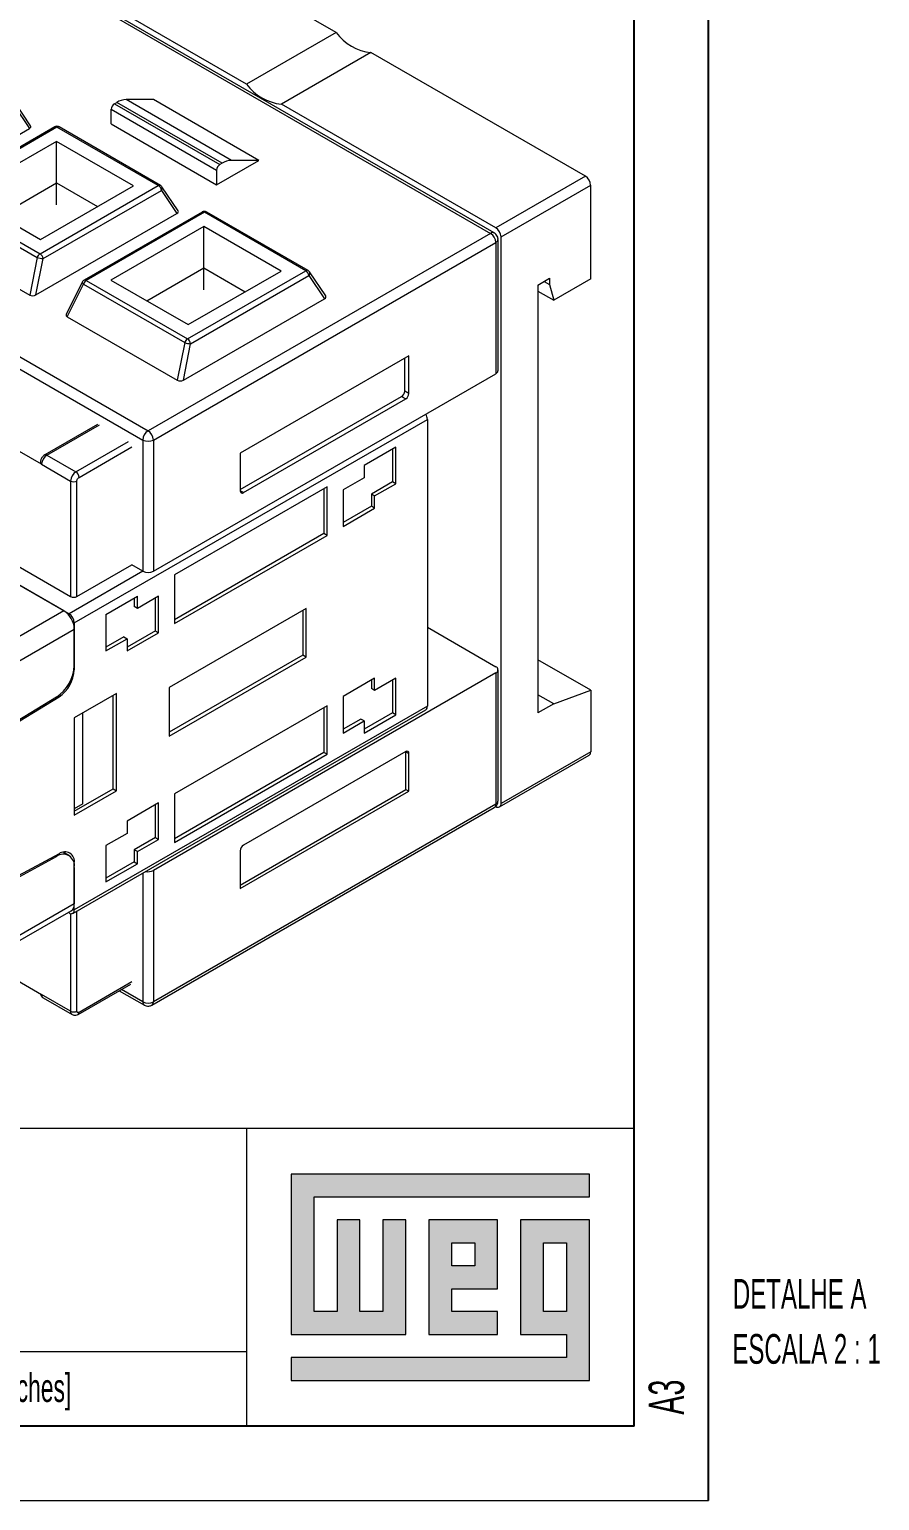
# Model space of a CAD drawing. Header units: millimetres. Extents: x -829 to 2887, y -460 to 1788.
# Drawn here: x 2830.1 to 2887.1, y 0 to 98.8 of the extents above; entities that cross this region are included whole.
import ezdxf

# ---------------------------------------------------------------- set-up
doc = ezdxf.new("R2010")
doc.units = ezdxf.units.MM
doc.layers.add('FORMATO', color=7, linetype='Continuous')
doc.layers.add('LEGENDA', color=5, linetype='Continuous')
doc.styles.add('SLDTEXTSTYLE1', font='TXT', dxfattribs={"width": 0.605})

# ---------------------------------------------------------------- blocks, each defined once
blk = doc.blocks.new('SW_NOTE_0')
at = {"color": 0, "linetype": 'Continuous', "lineweight": 0, "attachment_point": 2, "style": 'SLDTEXTSTYLE1'}
for s, insert, char_height in [('DETALHE A', (8.522, 2.572), 1.9951), ('ESCALA 2 : 1', (8.98, -1.128), 1.99507)]:
    blk.add_mtext(s, dxfattribs=dict(at, insert=insert, char_height=char_height))

msp = doc.modelspace()

# ---------------------------------------------------------------- hatches: boundary and pattern name
at = {"linetype": 'Continuous'}
msp.add_hatch(color=7, dxfattribs=at).paths.add_polyline_path([(2847.647, 21.93), (2847.647, 11.15), (2855.347, 11.15), (2855.347, 18.85), (2853.807, 18.85), (2853.807, 12.69), (2852.267, 12.69), (2852.267, 18.85), (2850.727, 18.85), (2850.727, 12.69), (2849.187, 12.69), (2849.187, 20.39), (2867.667, 20.39), (2867.667, 21.93)], flags=0)
h = msp.add_hatch(color=7, dxfattribs=at)
h.paths.add_polyline_path([(2847.647, 8.07), (2867.667, 8.07), (2867.667, 18.85), (2863.047, 18.85), (2863.047, 11.15), (2866.127, 11.15), (2866.127, 9.61), (2847.647, 9.61)], flags=0)
h.paths.add_polyline_path([(2864.587, 17.31), (2866.127, 17.31), (2866.127, 12.69), (2864.587, 12.69)], flags=0)
h = msp.add_hatch(color=7, dxfattribs=at)
h.paths.add_polyline_path([(2861.507, 12.69), (2858.427, 12.69), (2858.427, 14.23), (2861.507, 14.23), (2861.507, 18.85), (2856.887, 18.85), (2856.887, 11.15), (2861.507, 11.15)], flags=0)
h.paths.add_polyline_path([(2859.967, 15.77), (2858.427, 15.77), (2858.427, 17.31), (2859.967, 17.31)], flags=0)

# ---------------------------------------------------------------- linework, layer by layer
at = {"color": 7, "linetype": 'Continuous', "lineweight": 15}
for p, q in [((2850.672, 98.594), (2836.282, 106.901)), ((2829.918, 103.064), (2861.03, 85.103)), ((2861.28, 85.128), (2830.168, 103.089)), ((2844.661, 95.125), (2830.271, 103.432)), ((2850.672, 98.594), (2844.661, 95.125)), ((2853.004, 97.248), (2846.994, 93.778)), ((2867.394, 88.941), (2853.004, 97.248)), ((2830.168, 92.328), (2829.084, 93.947)), ((2835.787, 93.798), (2835.948, 93.891)), ((2843.019, 89.809), (2835.948, 93.891)), ((2843.651, 90.002), (2836.58, 94.084)), ((2838.403, 94.084), (2836.58, 94.084)), ((2845.474, 90.002), (2838.403, 94.084)), ((2829.044, 93.701), (2830.089, 92.142)), ((2835.574, 93.431), (2842.646, 89.349)), ((2835.574, 92.451), (2835.574, 93.431)), ((2835.787, 93.798), (2842.858, 89.716)), ((2861.384, 85.471), (2846.994, 93.778)), ((2820.625, 86.678), (2830.089, 92.142)), ((2831.786, 92.249), (2823.85, 87.668)), ((2831.936, 92.234), (2824, 87.653)), ((2838.734, 88.31), (2831.936, 92.234)), ((2838.884, 88.325), (2832.086, 92.249)), ((2835.574, 92.451), (2842.646, 88.369)), ((2831.897, 91.276), (2825.661, 87.675)), ((2837.073, 88.288), (2831.897, 91.276)), ((2831.897, 88.491), (2831.897, 91.276)), ((2842.646, 88.369), (2845.474, 90.002)), ((2845.474, 90.002), (2843.651, 90.002)), ((2806.583, 89.185), (2837.696, 71.224)), ((2806.937, 89.798), (2838.049, 71.837)), ((2842.646, 89.349), (2842.646, 88.369)), ((2843.019, 89.809), (2842.858, 89.716)), ((2867.394, 88.941), (2861.384, 85.471)), ((2828.072, 86.283), (2831.897, 88.491)), ((2830.799, 83.729), (2838.734, 88.31)), ((2830.837, 84.687), (2837.073, 88.288)), ((2831.008, 83.406), (2838.943, 87.987)), ((2831.897, 88.491), (2834.662, 86.896)), ((2831.897, 87.022), (2831.897, 88.491)), ((2838.943, 87.987), (2839.988, 86.427)), ((2840.068, 86.614), (2838.983, 88.232)), ((2861.737, 84.858), (2867.748, 88.328)), ((2867.748, 82.041), (2867.748, 88.328)), ((2823.809, 87.404), (2830.608, 83.479)), ((2824, 87.653), (2830.799, 83.729)), ((2825.661, 87.675), (2830.837, 84.687)), ((2830.524, 80.963), (2839.988, 86.427)), ((2841.685, 86.534), (2833.75, 81.953)), ((2841.835, 86.52), (2833.9, 81.939)), ((2848.634, 82.595), (2841.835, 86.52)), ((2848.784, 82.61), (2841.985, 86.534)), ((2822.728, 85.213), (2830.107, 80.953)), ((2841.797, 85.561), (2835.56, 81.961)), ((2861.03, 85.103), (2838.049, 71.837)), ((2846.973, 82.573), (2841.797, 85.561)), ((2841.797, 82.777), (2841.797, 85.561)), ((2838.403, 71.224), (2861.384, 84.491)), ((2861.384, 84.491), (2861.384, 75.672)), ((2861.53, 75.876), (2861.53, 84.695)), ((2861.737, 46.808), (2861.737, 84.858)), ((2830.608, 83.479), (2830.107, 80.953)), ((2830.524, 80.963), (2831.008, 83.406)), ((2837.972, 80.568), (2841.797, 82.777)), ((2840.698, 78.014), (2848.634, 82.595)), ((2840.736, 78.973), (2846.973, 82.573)), ((2840.907, 77.691), (2848.843, 82.272)), ((2841.797, 82.777), (2844.561, 81.181)), ((2841.797, 81.307), (2841.797, 82.777)), ((2848.843, 82.272), (2849.888, 80.712)), ((2849.967, 80.899), (2848.883, 82.517)), ((2864.212, 81.633), (2864.99, 82.082)), ((2864.99, 82.082), (2864.99, 81.674)), ((2867.748, 82.041), (2865.274, 80.613)), ((2833.631, 81.826), (2832.559, 79.655)), ((2832.627, 79.498), (2833.708, 81.689)), ((2833.708, 81.689), (2840.507, 77.764)), ((2833.9, 81.939), (2840.698, 78.014)), ((2835.56, 81.961), (2840.736, 78.973)), ((2864.212, 81.633), (2864.212, 52.891)), ((2864.212, 81.226), (2865.274, 80.613)), ((2864.636, 81.878), (2864.99, 81.674)), ((2864.99, 81.674), (2865.274, 80.613)), ((2840.424, 75.248), (2849.888, 80.712)), ((2832.627, 79.498), (2840.007, 75.238)), ((2840.507, 77.764), (2840.007, 75.238)), ((2840.424, 75.248), (2840.907, 77.691)), ((2855.55, 76.877), (2844.237, 70.346)), ((2855.271, 74.507), (2855.271, 76.716)), ((2855.55, 74.346), (2855.55, 76.877)), ((2838.403, 62.406), (2861.384, 75.672)), ((2844.237, 67.892), (2855.059, 74.14)), ((2855.059, 74.14), (2855.338, 73.979)), ((2855.55, 74.346), (2855.271, 74.507)), ((2844.449, 67.692), (2855.338, 73.979)), ((2830.908, 69.591), (2825.392, 72.775)), ((2834.647, 72.26), (2831.111, 70.219)), ((2831.261, 70.204), (2834.797, 72.245)), ((2833.1, 58.936), (2856.788, 72.611)), ((2856.788, 72.611), (2856.788, 53.34)), ((2837.696, 71.224), (2837.696, 62.406)), ((2838.403, 71.224), (2838.403, 62.406)), ((2831.261, 70.204), (2833.206, 69.081)), ((2833.206, 69.081), (2836.741, 71.122)), ((2833.418, 68.714), (2836.953, 70.755)), ((2844.237, 70.346), (2844.237, 67.815)), ((2854.666, 70.733), (2852.545, 69.508)), ((2854.447, 70.607), (2854.447, 68.41)), ((2854.666, 68.283), (2854.666, 70.733)), ((2830.908, 69.591), (2832.852, 68.469)), ((2852.545, 69.508), (2852.545, 68.692)), ((2832.852, 68.469), (2832.852, 60.712)), ((2833.276, 60.712), (2833.276, 68.469)), ((2852.545, 68.692), (2851.131, 67.875)), ((2854.447, 68.41), (2853.033, 67.593)), ((2853.252, 67.467), (2854.666, 68.283)), ((2854.666, 68.283), (2854.447, 68.41)), ((2850.07, 68.08), (2839.817, 62.161)), ((2844.449, 67.692), (2844.237, 67.815)), ((2849.851, 67.953), (2849.851, 64.94)), ((2850.07, 64.813), (2850.07, 68.08)), ((2851.131, 67.875), (2851.131, 65.426)), ((2853.033, 67.593), (2853.033, 66.777)), ((2853.252, 67.467), (2853.033, 67.593)), ((2853.252, 66.65), (2853.252, 67.467)), ((2853.033, 66.777), (2851.131, 65.678)), ((2851.131, 65.426), (2853.252, 66.65)), ((2853.252, 66.65), (2853.033, 66.777)), ((2825.074, 65.202), (2832.852, 60.712)), ((2849.851, 64.94), (2839.817, 59.147)), ((2839.817, 58.894), (2850.07, 64.813)), ((2850.07, 64.813), (2849.851, 64.94)), ((2832.392, 59.752), (2827.089, 62.814)), ((2827.089, 62.814), (2832.746, 59.548)), ((2837.696, 62.406), (2832.746, 59.548)), ((2833.276, 60.712), (2836.953, 62.834)), ((2837.696, 62.406), (2836.953, 62.834)), ((2839.817, 62.161), (2839.817, 58.894)), ((2835.221, 59.507), (2837.342, 60.732)), ((2837.123, 60.606), (2837.123, 60.042)), ((2838.756, 60.732), (2837.342, 59.915)), ((2837.342, 59.915), (2837.342, 60.732)), ((2838.538, 58.409), (2838.538, 60.605)), ((2838.756, 58.282), (2838.756, 60.732)), ((2832.392, 59.752), (2827.018, 56.65)), ((2835.221, 59.507), (2835.221, 57.058)), ((2837.342, 59.915), (2837.123, 60.042)), ((2848.656, 59.914), (2839.464, 54.608)), ((2848.437, 59.788), (2848.437, 56.775)), ((2848.656, 56.648), (2848.656, 59.914)), ((2821.574, 51.874), (2833.1, 58.528)), ((2833.1, 58.936), (2833.1, 55.795)), ((2833.1, 56.076), (2833.1, 58.528)), ((2838.538, 58.409), (2836.635, 57.31)), ((2838.538, 58.409), (2838.756, 58.282)), ((2856.788, 58.647), (2861.384, 55.994)), ((2836.416, 58), (2835.221, 57.31)), ((2835.221, 57.058), (2836.635, 57.874)), ((2836.416, 58), (2836.635, 57.874)), ((2836.635, 57.058), (2838.756, 58.282)), ((2836.635, 57.874), (2836.635, 57.058)), ((2848.437, 56.775), (2839.464, 51.594)), ((2839.464, 51.342), (2848.656, 56.648)), ((2848.656, 56.648), (2848.437, 56.775)), ((2867.748, 54.428), (2864.212, 56.469)), ((2833.079, 55.807), (2833.1, 55.795)), ((2861.384, 55.585), (2838.403, 42.319)), ((2861.384, 55.585), (2861.384, 46.767)), ((2861.53, 46.971), (2861.53, 55.79)), ((2839.464, 54.608), (2839.464, 51.342)), ((2853.252, 55.219), (2851.131, 53.994)), ((2853.033, 55.092), (2853.033, 54.529)), ((2853.252, 54.402), (2853.033, 54.529)), ((2854.666, 55.219), (2853.252, 54.402)), ((2853.252, 54.402), (2853.252, 55.219)), ((2854.447, 55.092), (2854.447, 52.895)), ((2854.666, 52.769), (2854.666, 55.219)), ((2865.273, 53.503), (2867.748, 54.428)), ((2867.748, 54.428), (2867.748, 50.277)), ((2831.9, 53.955), (2827.301, 51.139)), ((2828.128, 51.559), (2832.072, 53.978)), ((2831.999, 54.02), (2832.072, 53.978)), ((2835.928, 54.2), (2833.1, 52.567)), ((2835.709, 47.794), (2835.709, 54.073)), ((2835.928, 47.667), (2835.928, 54.2)), ((2850.07, 53.382), (2839.817, 47.463)), ((2850.07, 50.116), (2850.07, 53.382)), ((2851.131, 53.994), (2851.131, 51.545)), ((2865.273, 53.503), (2864.212, 54.115)), ((2865.273, 53.503), (2864.212, 52.891)), ((2832.996, 39.437), (2856.684, 53.111)), ((2856.788, 53.34), (2833.1, 39.666)), ((2833.1, 52.567), (2833.1, 46.035)), ((2833.665, 46.793), (2833.665, 52.893)), ((2849.851, 53.255), (2849.851, 50.242)), ((2852.326, 52.487), (2851.131, 51.797)), ((2852.545, 52.361), (2852.326, 52.487)), ((2854.447, 52.895), (2852.545, 51.797)), ((2852.545, 51.544), (2854.666, 52.769)), ((2854.666, 52.769), (2854.447, 52.895)), ((2851.131, 51.545), (2852.545, 52.361)), ((2852.545, 52.361), (2852.545, 51.544)), ((2849.851, 50.242), (2839.817, 44.449)), ((2839.817, 44.197), (2850.07, 50.116)), ((2855.338, 50.299), (2844.449, 44.013)), ((2850.07, 50.116), (2849.851, 50.242)), ((2855.354, 50.308), (2855.355, 50.289)), ((2855.355, 47.758), (2855.355, 50.289)), ((2855.355, 50.289), (2855.55, 50.176)), ((2855.55, 47.645), (2855.55, 50.176)), ((2861.634, 46.579), (2867.644, 50.048)), ((2867.748, 50.277), (2861.737, 46.808)), ((2833.1, 46.287), (2835.709, 47.794)), ((2833.1, 46.035), (2835.928, 47.667)), ((2835.709, 47.794), (2835.928, 47.667)), ((2839.817, 47.463), (2839.817, 44.197)), ((2844.237, 41.339), (2855.355, 47.758)), ((2844.237, 41.114), (2855.55, 47.645)), ((2855.355, 47.758), (2855.55, 47.645)), ((2833.665, 46.793), (2833.1, 46.461)), ((2833.665, 46.793), (2833.671, 46.804)), ((2838.756, 46.851), (2836.635, 45.626)), ((2838.299, 33.271), (2861.28, 46.538)), ((2861.384, 46.767), (2838.403, 33.5)), ((2838.538, 44.527), (2838.538, 46.724)), ((2838.756, 44.401), (2838.756, 46.851)), ((2836.635, 45.626), (2836.635, 44.809)), ((2836.635, 44.809), (2835.221, 43.993)), ((2838.538, 44.527), (2837.123, 43.711)), ((2838.538, 44.527), (2838.756, 44.401)), ((2832.737, 43.327), (2832.357, 43.546)), ((2835.221, 43.993), (2835.221, 41.543)), ((2837.123, 43.711), (2837.123, 42.894)), ((2837.342, 43.585), (2837.123, 43.711)), ((2837.342, 43.585), (2838.756, 44.401)), ((2837.342, 42.768), (2837.342, 43.585)), ((2844.237, 43.645), (2844.237, 41.114)), ((2827.301, 40.768), (2831.9, 43.261)), ((2832.072, 43.437), (2828.128, 41.302)), ((2831.9, 43.261), (2831.826, 43.304)), ((2833.069, 42.824), (2833.1, 42.806)), ((2833.1, 39.666), (2833.1, 42.806)), ((2833.1, 42.526), (2833.1, 40.074)), ((2837.123, 42.894), (2835.221, 41.796)), ((2835.221, 41.543), (2837.342, 42.768)), ((2837.123, 42.894), (2837.342, 42.768)), ((2837.696, 42.15), (2837.696, 33.5)), ((2838.403, 42.319), (2838.403, 33.5)), ((2833.1, 40.074), (2821.574, 33.42)), ((2827.584, 36.552), (2832.892, 39.616)), ((2833.276, 32.868), (2833.276, 39.598)), ((2832.746, 39.461), (2832.685, 39.496)), ((2832.852, 39.419), (2832.852, 32.868)), ((2827.376, 36.029), (2830.908, 33.99)), ((2833.356, 32.649), (2836.891, 34.69)), ((2836.953, 34.827), (2833.418, 32.786)), ((2832.852, 32.868), (2830.908, 33.99)), ((2831.011, 33.761), (2832.956, 32.639)), ((2836.117, 34.243), (2837.799, 33.271)), ((2837.696, 33.5), (2836.263, 34.327))]:
    msp.add_line(p, q, dxfattribs=at)
at = {"color": 7, "linetype": 'Continuous', "lineweight": 0}
for p, q in [((2867.667, 21.93), (2847.647, 21.93)), ((2847.647, 21.93), (2847.647, 11.15)), ((2867.667, 20.39), (2867.667, 21.93)), ((2849.187, 20.39), (2867.667, 20.39)), ((2849.187, 12.69), (2849.187, 20.39)), ((2852.267, 18.85), (2850.727, 18.85)), ((2850.727, 18.85), (2850.727, 12.69)), ((2852.267, 12.69), (2852.267, 18.85)), ((2855.347, 18.85), (2853.807, 18.85)), ((2853.807, 18.85), (2853.807, 12.69)), ((2855.347, 11.15), (2855.347, 18.85)), ((2861.507, 18.85), (2856.887, 18.85)), ((2856.887, 18.85), (2856.887, 11.15)), ((2861.507, 14.23), (2861.507, 18.85)), ((2867.667, 18.85), (2863.047, 18.85)), ((2863.047, 18.85), (2863.047, 11.15)), ((2867.667, 8.07), (2867.667, 18.85)), ((2858.427, 17.31), (2859.967, 17.31)), ((2858.427, 15.77), (2858.427, 17.31)), ((2859.967, 17.31), (2859.967, 15.77)), ((2864.587, 12.69), (2864.587, 17.31)), ((2864.587, 17.31), (2866.127, 17.31)), ((2866.127, 17.31), (2866.127, 12.69)), ((2859.967, 15.77), (2858.427, 15.77)), ((2858.427, 14.23), (2861.507, 14.23)), ((2858.427, 12.69), (2858.427, 14.23)), ((2850.727, 12.69), (2849.187, 12.69)), ((2853.807, 12.69), (2852.267, 12.69)), ((2861.507, 12.69), (2858.427, 12.69)), ((2861.507, 11.15), (2861.507, 12.69)), ((2866.127, 12.69), (2864.587, 12.69)), ((2847.647, 11.15), (2855.347, 11.15)), ((2856.887, 11.15), (2861.507, 11.15)), ((2863.047, 11.15), (2866.127, 11.15)), ((2866.127, 11.15), (2866.127, 9.61)), ((2847.647, 9.61), (2847.647, 8.07)), ((2866.127, 9.61), (2847.647, 9.61)), ((2847.647, 8.07), (2867.667, 8.07))]:
    msp.add_line(p, q, dxfattribs=at)
at = {"color": 7, "linetype": 'Continuous', "lineweight": 15, "flags": 128}
msp.add_lwpolyline([(2833.631, 81.826), (2833.629, 81.823), (2833.627, 81.802), (2833.634, 81.777), (2833.65, 81.749), (2833.675, 81.72), (2833.708, 81.689)], dxfattribs=at)
at = {"color": 7, "linetype": 'Continuous', "lineweight": 15}
for centre, radius, start, end in [((2853.346, 100.533), 3.303, 215.94711, 264.05826), ((2847.336, 97.064), 3.303, 215.94711, 264.05826), ((2836.627, 92.795), 1.29, 92.09788, 121.79252), ((2836.035, 93.41), 0.461, 122.60548, 177.39452), ((2831.848, 92.112), 0.151, 54.34106, 114.34848), ((2832.023, 92.113), 0.15, 65.47689, 125.83357), ((2843.698, 88.713), 1.29, 92.09788, 121.79252), ((2843.106, 89.328), 0.461, 122.60548, 177.39452), ((2866.98, 88.293), 0.768, 2.60548, 57.39452), ((2838.822, 88.188), 0.15, 65.45481, 125.83549), ((2838.479, 87.916), 0.469, 8.6904, 57.09323), ((2838.792, 88.137), 0.214, 315.15505, 25.99585), ((2841.747, 86.397), 0.151, 54.34106, 114.34848), ((2841.923, 86.398), 0.15, 65.47689, 125.83357), ((2861.176, 84.905), 0.246, 64.70997, 126.32303), ((2860.616, 84.456), 0.768, 2.60548, 57.39452), ((2860.97, 84.823), 0.768, 2.60548, 57.39452), ((2861.28, 84.72), 0.251, 294.37508, 354.30032), ((2831.051, 83.337), 0.465, 122.77375, 162.25505), ((2831.064, 84.833), 1.429, 251.38355, 267.75462), ((2830.544, 83.335), 0.469, 8.6904, 57.09323), ((2848.722, 82.473), 0.15, 65.45481, 125.83549), ((2848.379, 82.201), 0.469, 8.6904, 57.09323), ((2848.691, 82.423), 0.214, 315.15505, 25.99585), ((2834.151, 81.547), 0.465, 122.77375, 162.25505), ((2833.812, 81.82), 0.147, 53.50049, 114.90345), ((2840.95, 77.623), 0.465, 122.77375, 162.25505), ((2840.963, 79.118), 1.429, 251.38355, 267.75462), ((2840.443, 77.62), 0.469, 8.6904, 57.09323), ((2861.28, 75.901), 0.251, 294.37466, 354.3052), ((2854.811, 74.528), 0.461, 302.60548, 357.39452), ((2855.09, 74.367), 0.461, 302.60548, 357.39452), ((2856.048, 72.58), 0.741, 2.34267, 30.75879), ((2838.463, 71.189), 0.768, 122.60548, 177.39452), ((2838.049, 71.907), 0.769, 242.60967, 297.39033), ((2837.635, 71.189), 0.768, 2.60548, 57.39452), ((2831.675, 69.556), 0.768, 122.60548, 177.39452), ((2831.173, 70.081), 0.151, 54.38457, 114.28242), ((2830.967, 69.727), 0.148, 184.74704, 246.32801), ((2833.62, 68.434), 0.768, 122.60548, 177.39452), ((2833.064, 68.878), 0.461, 242.60967, 297.3904), ((2832.957, 68.693), 0.461, 2.60548, 57.39452), ((2844.366, 67.794), 0.131, 170.78596, 309.20329), ((2838.049, 63.088), 0.769, 242.60967, 297.39033), ((2833.064, 61.121), 0.461, 242.60967, 297.39033), ((2831.564, 58.458), 1.537, 2.60548, 57.39452), ((2832.332, 58.901), 0.768, 2.60548, 57.39452), ((2830.401, 56.202), 2.701, 303.69301, 357.31531), ((2830.787, 55.904), 2.315, 303.72003, 357.31348), ((2861.306, 55.79), 0.218, 290.78342, 69.21658), ((2856.543, 53.313), 0.246, 305.01333, 6.29885), ((2855.421, 50.197), 0.131, 350.78596, 129.20329), ((2867.503, 50.25), 0.246, 305.01333, 6.29885), ((2861.146, 46.737), 0.24, 304.05635, 7.25583), ((2861.28, 46.996), 0.251, 294.37466, 354.3052), ((2861.522, 46.773), 0.218, 230.79671, 9.21404), ((2832.459, 42.915), 0.65, 350.37931, 126.5104), ((2844.697, 43.624), 0.461, 122.60548, 177.39452), ((2832.352, 42.652), 0.758, 350.38863, 126.57661), ((2838.048, 43.006), 0.773, 256.96969, 297.29911), ((2832.884, 39.631), 0.218, 230.79671, 9.21404), ((2832.624, 40.013), 0.48, 304.05635, 7.25583), ((2831.153, 33.963), 0.246, 173.70115, 234.98667), ((2833.103, 32.843), 0.252, 174.38694, 234.21798), ((2833.064, 33.277), 0.461, 242.60967, 297.39033), ((2833.275, 32.768), 0.144, 304.03131, 7.25847), ((2837.946, 33.476), 0.252, 174.40176, 234.04828), ((2838.049, 34.183), 0.769, 242.60967, 297.39033), ((2838.152, 33.476), 0.252, 305.75879, 5.61508)]:
    msp.add_arc(centre, radius, start, end, dxfattribs=at)
for centre, major_axis, ratio, start_param, end_param in [((2829.856, 92.256), (0.331, 0.022), 0.531821, 5.459337, 6.581603), ((2839.755, 86.541), (0.331, 0.022), 0.531821, 5.459337, 6.581603), ((2830.326, 81.098), (0.306, 0.027), 0.616789, 3.862173, 5.357756), ((2849.655, 80.826), (0.331, 0.022), 0.531821, 5.459337, 6.581603), ((2832.879, 79.625), (0.331, 0.022), 0.531821, 2.843175, 3.813327), ((2840.226, 75.383), (0.306, 0.027), 0.616789, 3.862173, 5.357756)]:
    msp.add_ellipse(centre, major_axis=major_axis, ratio=ratio, start_param=start_param, end_param=end_param, dxfattribs=at)
for points, knots in [([(2832.085, 92.248), (2832.055, 92.262), (2831.988, 92.293), (2831.878, 92.293), (2831.815, 92.261), (2831.788, 92.247)], [0, 0, 0, 0, 0.32138, 0.70358, 1, 1, 1, 1]), ([(2838.979, 88.228), (2838.966, 88.249), (2838.942, 88.289), (2838.902, 88.312), (2838.883, 88.323)], [0, 0, 0, 0, 0.526592, 1, 1, 1, 1]), ([(2841.984, 86.533), (2841.957, 86.546), (2841.897, 86.577), (2841.792, 86.576), (2841.716, 86.558), (2841.686, 86.534), (2841.685, 86.533)], [0, 0, 0, 0, 0.2841204, 0.6390558, 0.9791766, 1, 1, 1, 1]), ([(2861.529, 84.695), (2861.53, 84.699), (2861.533, 84.749), (2861.512, 84.852), (2861.442, 84.99), (2861.358, 85.089), (2861.292, 85.117), (2861.278, 85.122)], [0, 0, 0, 0, 0.021949, 0.290207, 0.58722, 0.916739, 1, 1, 1, 1]), ([(2848.879, 82.513), (2848.866, 82.534), (2848.842, 82.574), (2848.802, 82.597), (2848.783, 82.608)], [0, 0, 0, 0, 0.526592, 1, 1, 1, 1]), ([(2833.752, 81.95), (2833.73, 81.938), (2833.678, 81.908), (2833.649, 81.855), (2833.633, 81.826)], [0, 0, 0, 0, 0.434649, 1, 1, 1, 1]), ([(2831.111, 70.219), (2831.111, 70.219), (2831.075, 70.205), (2830.997, 70.136), (2830.938, 70.053), (2830.901, 70.003)], [0, 0, 0, 0, 0.002316, 0.391908, 1, 1, 1, 1]), ([(2830.901, 70.003), (2830.874, 69.942), (2830.835, 69.857), (2830.818, 69.757), (2830.822, 69.723), (2830.822, 69.714)], [0, 0, 0, 0, 0.652496, 0.913247, 1, 1, 1, 1]), ([(2833.276, 68.469), (2833.278, 68.492), (2833.282, 68.537), (2833.316, 68.61), (2833.362, 68.675), (2833.399, 68.701), (2833.418, 68.714)], [0, 0, 0, 0, 0.252351, 0.500126, 0.749293, 1, 1, 1, 1]), ([(2861.28, 46.539), (2861.283, 46.54), (2861.329, 46.562), (2861.407, 46.633), (2861.492, 46.762), (2861.535, 46.884), (2861.526, 46.956), (2861.524, 46.971)], [0, 0, 0, 0, 0.022432, 0.289849, 0.585928, 0.914413, 1, 1, 1, 1]), ([(2830.83, 34.035), (2830.831, 34.022), (2830.836, 33.966), (2830.883, 33.877), (2830.948, 33.796), (2831.001, 33.771), (2831.014, 33.765)], [0, 0, 0, 0, 0.111999, 0.494284, 0.870069, 1, 1, 1, 1]), ([(2832.956, 32.641), (2832.993, 32.623), (2833.074, 32.585), (2833.219, 32.586), (2833.309, 32.627), (2833.355, 32.649)], [0, 0, 0, 0, 0.290664, 0.632419, 1, 1, 1, 1]), ([(2833.418, 32.786), (2833.399, 32.777), (2833.362, 32.76), (2833.316, 32.772), (2833.282, 32.807), (2833.278, 32.847), (2833.276, 32.868)], [0, 0, 0, 0, 0.252351, 0.500126, 0.749293, 1, 1, 1, 1]), ([(2837.801, 33.277), (2837.841, 33.255), (2837.936, 33.204), (2838.118, 33.194), (2838.237, 33.246), (2838.298, 33.273)], [0, 0, 0, 0, 0.261703, 0.61511, 1, 1, 1, 1])]:
    msp.add_open_spline(points, degree=3, knots=knots, dxfattribs=at)
at = {"layer": 'FORMATO'}
for p, q in [((2875.657, 0), (2875.657, 297)), ((2870.657, 5), (2870.657, 287)), ((2870.657, 5), (2475.573, 5))]:
    msp.add_line(p, q, dxfattribs=at)
at = {"layer": 'FORMATO', "lineweight": 0}
for p, q in [((2690.657, 25.012), (2870.657, 25.012)), ((2844.657, 25), (2844.657, 5)), ((2719.573, 10), (2844.657, 10.017)), ((2455.657, 0), (2875.657, 0))]:
    msp.add_line(p, q, dxfattribs=at)

# ---------------------------------------------------------------- block references
at = {"color": 7, "linetype": 'Continuous', "lineweight": 0}
msp.add_blockref('SW_NOTE_0', (2873.252, 12.311), dxfattribs=at)

# ---------------------------------------------------------------- texts
at = {"layer": 'FORMATO', "insert": (2824.615, 8.523), "char_height": 1.9, "attachment_point": 1, "style": 'SLDTEXTSTYLE1'}
msp.add_mtext('mm [inches]', dxfattribs=at)
at = {"layer": 'LEGENDA', "insert": (2871.64, 5.232), "char_height": 2.3813, "attachment_point": 1, "rotation": 90, "style": 'SLDTEXTSTYLE1'}
msp.add_mtext(' A3', dxfattribs=at)

doc.saveas('drawing.dxf')
